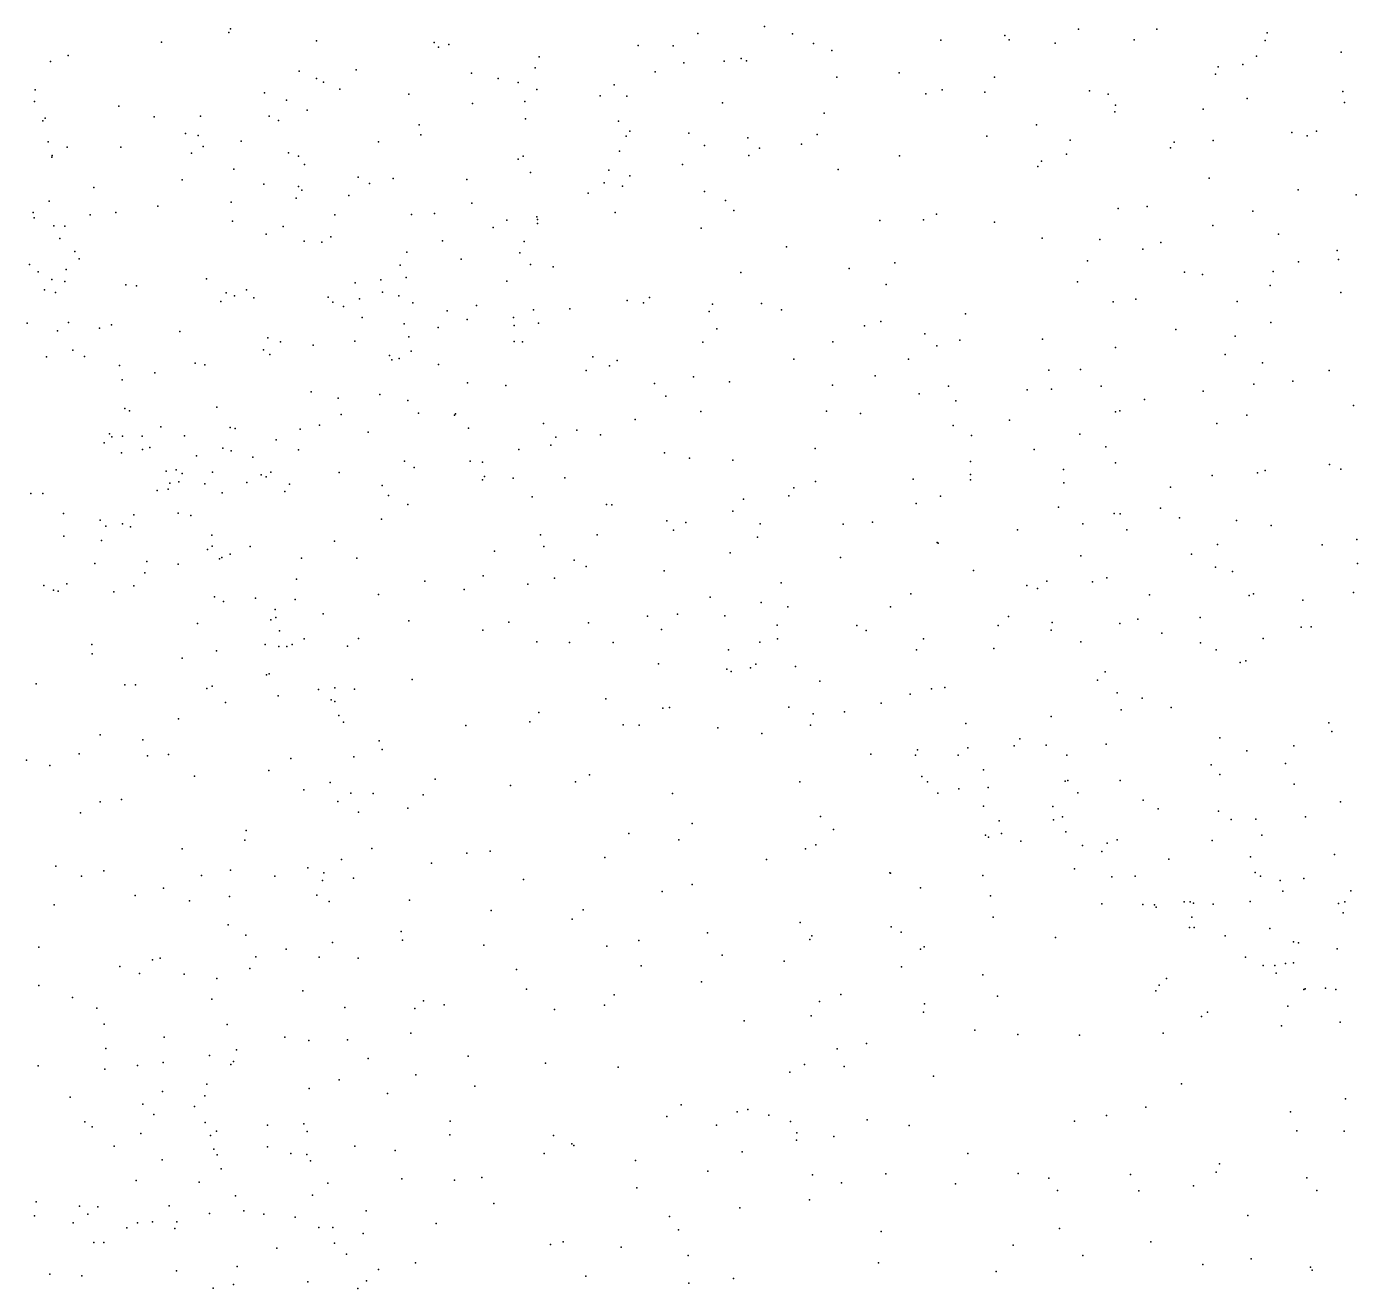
# Model space of a CAD drawing. Header units: metres. Extents: x -25 to 25, y -27.7 to 27.8.
# Drawn here: x -6.157 to -4.745, y -2.669 to -1.33 of the extents above; entities that cross this region are included whole.
import ezdxf

# ---------------------------------------------------------------- set-up
doc = ezdxf.new("R2010")
doc.units = ezdxf.units.M

msp = doc.modelspace()

# ---------------------------------------------------------------- linework, layer by layer
for p in [(-5.9424, -1.3368, 25.6163), (-5.9403, -1.3329, -12.1669), (-5.4447, -1.3377, -3.2577), (-5.3739, -1.3304, 24.95), (-5.3443, -1.3382, 26.4044), (-5.1187, -1.3398, -8.7994), (-5.0408, -1.333, -0.1994), (-4.9576, -1.3331, 24.4652), (-4.8404, -1.3371, -8.6576), (-6.0137, -1.3468, -3.4871), (-5.8492, -1.3454, 26.087), (-5.7242, -1.3472, -3.296), (-5.7199, -1.3523, 26.2338), (-5.7087, -1.3495, -8.5737), (-5.508, -1.3504, -8.7056), (-5.4707, -1.3507, -9.9849), (-5.3219, -1.3484, -8.788), (-5.1868, -1.3449, -0.7925), (-5.1144, -1.3445, -0.6029), (-5.0653, -1.3478, 24.6908), (-4.9816, -1.3445, -8.7607), (-4.8427, -1.3451, 26.9837), (-6.1315, -1.3673, -3.6378), (-6.1128, -1.3609, 25.3575), (-5.6128, -1.3626, 26.3074), (-5.4595, -1.3688, 26.3735), (-5.4167, -1.3671, -1.1097), (-5.3988, -1.3644, -8.7831), (-5.3928, -1.3667, -9.1793), (-5.3025, -1.3557, -25.9524), (-4.8517, -1.3616, 24.3152), (-4.7621, -1.3575, -3.4988), (-5.8676, -1.3777, 26.3242), (-5.8071, -1.3761, 25.3043), (-5.6848, -1.3797, 25.1781), (-5.6171, -1.3743, 25.109), (-5.4898, -1.3783, -9.6081), (-5.2311, -1.3793, 24.8694), (-4.8954, -1.3808, -3.4366), (-4.8925, -1.3731, 26.8111), (-4.8664, -1.3705, 26.9054), (-6.1476, -1.3975, -4.5377), (-5.8492, -1.3853, 25.3792), (-5.8417, -1.3892, -3.3476), (-5.8244, -1.3967, -12.0019), (-5.6565, -1.3855, -3.2798), (-5.6353, -1.3898, -11.4765), (-5.6155, -1.3971, -8.6878), (-5.5335, -1.3921, -1.2251), (-5.2972, -1.3842, -3.2769), (-5.1853, -1.3975, -3.2954), (-5.1297, -1.3839, 24.7829), (-6.1485, -1.41, -4.4339), (-5.9045, -1.4007, -3.3977), (-5.8811, -1.4085, -8.5398), (-5.7512, -1.4021, -8.598), (-5.6838, -1.4119, -11.6995), (-5.6281, -1.4097, -8.5882), (-5.5483, -1.404, -8.7296), (-5.5198, -1.4043, -9.8468), (-5.4185, -1.4114, -3.2633), (-5.2028, -1.4016, -15.8695), (-5.1401, -1.4, 26.4739), (-5.029, -1.3986, -8.8281), (-5.0091, -1.4022, -3.3762), (-4.8619, -1.4067, -8.7554), (-4.7604, -1.3994, 24.2139), (-4.7586, -1.4109, 27.141), (-6.0589, -1.415, -8.4928), (-6.0214, -1.426, -3.5105), (-5.9724, -1.4253, 26.0644), (-5.8994, -1.4255, 25.962), (-5.8591, -1.4189, 26.0366), (-5.3107, -1.4222, -8.8525), (-5.0021, -1.4208, 26.6168), (-5.0015, -1.4137, 24.6074), (-4.9085, -1.4181, 24.4426), (-6.1397, -1.4303, -1.5897), (-6.1372, -1.4277, -8.4715), (-5.8894, -1.43, 26.8271), (-5.7403, -1.4345, 25.1108), (-5.6276, -1.4281, -11.2493), (-5.5287, -1.4306, -3.2689), (-5.0852, -1.4346, -8.869), (-6.1338, -1.4528, -16.4696), (-5.9883, -1.4438, -8.5365), (-5.9747, -1.4458, 25.1516), (-5.929, -1.452, 25.7024), (-5.7833, -1.4526, -25.0424), (-5.7386, -1.4451, 26.182), (-5.5207, -1.4465, 26.3374), (-5.5166, -1.4415, -8.8443), (-5.4541, -1.4435, -10.179), (-5.3915, -1.4485, -8.8539), (-5.318, -1.445, 26.3945), (-5.1378, -1.4468, -3.3231), (-5.0496, -1.4508, -0.3), (-4.9392, -1.4529, -3.4239), (-4.8979, -1.4512, -8.8182), (-4.8145, -1.4428, 25.2831), (-4.7981, -1.4464, -3.494), (-4.7881, -1.4412, -8.741), (-6.1298, -1.467, -4.503), (-6.1136, -1.4584, 25.7375), (-6.0568, -1.4582, -3.5662), (-5.9819, -1.4648, 27.0654), (-5.9695, -1.4575, -18.0144), (-5.8789, -1.4642, -7.8502), (-5.8683, -1.4679, -24.7266), (-5.6299, -1.4679, 25.1391), (-5.5276, -1.4626, -8.7864), (-5.4377, -1.4566, 26.359), (-5.3906, -1.4671, -15.9813), (-5.3793, -1.4594, -10.4232), (-5.3345, -1.4551, 24.9377), (-5.2308, -1.4674, -3.3029), (-5.0533, -1.4656, 24.7128), (-4.9431, -1.4589, 24.5246), (-6.13, -1.4688, -3.6889), (-5.9369, -1.4818, -3.458), (-5.8619, -1.4769, -3.3913), (-5.6351, -1.4709, -3.2928), (-5.4609, -1.4767, -8.8314), (-5.2957, -1.482, -1.0905), (-5.0838, -1.4789, 26.5138), (-5.0799, -1.4731, -0.6894), (-5.9917, -1.4929, -7.6604), (-5.8051, -1.4902, 25.3546), (-5.768, -1.4917, -8.6487), (-5.6897, -1.4926, 25.216), (-5.622, -1.4851, -11.0733), (-5.5441, -1.4961, -3.2902), (-5.5392, -1.4828, -9.4698), (-5.5168, -1.4888, -9.1717), (-4.9019, -1.4911, 26.7774), (-6.0855, -1.5012, -8.5177), (-5.905, -1.4977, -17.7426), (-5.8682, -1.5001, -24.2103), (-5.8647, -1.504, 26.6103), (-5.815, -1.5098, -11.8198), (-5.7931, -1.4968, -3.36), (-5.561, -1.507, 26.2817), (-5.5247, -1.4997, 25.0628), (-5.4377, -1.5055, -10.6314), (-4.8076, -1.5036, 24.3085), (-4.7462, -1.5089, 27.1327), (-6.133, -1.5155, -4.3479), (-6.0177, -1.5208, -8.5469), (-5.9399, -1.5166, -11.98), (-5.8707, -1.5126, -8.5945), (-5.6844, -1.5179, -8.6953), (-5.4154, -1.5149, -25.8693), (-4.9987, -1.5235, 24.6487), (-4.9679, -1.5213, 26.6641), (-6.1499, -1.5275, -4.2), (-6.1489, -1.5334, -4.5892), (-6.0893, -1.53, -12.0902), (-6.0622, -1.5278, -3.6264), (-5.9382, -1.5368, -18.2116), (-5.8296, -1.5301, 25.4548), (-5.7485, -1.5297, -11.3974), (-5.7241, -1.5287, -8.697), (-5.6473, -1.5359, 25.1882), (-5.6155, -1.5321, -9.914), (-5.6146, -1.535, -9.7189), (-5.5324, -1.5277, -8.8169), (-5.4063, -1.5254, 24.9976), (-5.2514, -1.5363, -3.3277), (-5.2052, -1.5355, 24.8897), (-5.1915, -1.5295, -8.9293), (-5.13, -1.538, 24.8322), (-4.8557, -1.5261, 0.0177), (-6.1278, -1.5419, 25.4159), (-6.1161, -1.5421, -3.7456), (-5.9025, -1.5505, -23.5951), (-5.8847, -1.5426, 25.7675), (-5.6619, -1.5436, 26.1747), (-5.6149, -1.5393, -3.3158), (-5.4409, -1.5442, -3.3043), (-4.8981, -1.5415, 24.4843), (-4.8284, -1.5507, -3.5122), (-6.1217, -1.5551, -7.5135), (-5.8623, -1.558, 25.5954), (-5.8435, -1.5593, -3.4254), (-5.8339, -1.5534, -8.6399), (-5.7155, -1.5578, 26.1046), (-5.6288, -1.5585, -18.0976), (-5.3507, -1.564, -17.9397), (-5.0793, -1.5549, -3.3941), (-5.0182, -1.5563, 25.332), (-4.9724, -1.5667, -0.1376), (-4.9532, -1.5596, -8.9081), (-6.1055, -1.5692, -4.4181), (-6.101, -1.5767, -4.5257), (-5.7534, -1.5696, -8.5618), (-5.6959, -1.5772, 25.272), (-5.6333, -1.5706, 25.2007), (-5.2357, -1.581, 26.3875), (-5.0312, -1.5791, 24.7216), (-4.8074, -1.58, -8.8698), (-4.7663, -1.5681, -3.5567), (-4.7648, -1.5776, 27.0736), (-6.1538, -1.5827, 25.6112), (-6.1444, -1.5906, -3.9879), (-6.1147, -1.5881, -8.5279), (-5.7605, -1.5837, 26.0317), (-5.6223, -1.5828, -10.8017), (-5.5981, -1.5854, -17.7302), (-5.3989, -1.5913, 25.3034), (-5.2841, -1.5872, -26.0398), (-4.9283, -1.5909, 24.5568), (-4.909, -1.5934, -3.4806), (-4.8343, -1.5904, -26.2895), (-6.1377, -1.6096, -4.6185), (-6.13, -1.5986, -3.8664), (-6.1162, -1.6009, -4.2425), (-6.0517, -1.6044, -3.6857), (-6.0403, -1.6055, 25.2681), (-5.9658, -1.5979, -8.5835), (-5.8081, -1.6022, 25.4962), (-5.7809, -1.5991, -8.6977), (-5.7542, -1.5968, -11.1191), (-5.6474, -1.6005, -1.4139), (-5.2447, -1.6042, -8.9489), (-5.0417, -1.6011, 26.5474), (-4.8374, -1.6051, 24.3935), (-6.1262, -1.6125, -23.074), (-5.9506, -1.6221, -23.3718), (-5.9451, -1.613, 26.9474), (-5.9362, -1.6161, -3.5547), (-5.9234, -1.6097, -23.9116), (-5.9158, -1.6181, -24.4836), (-5.837, -1.6175, 25.7893), (-5.8319, -1.6229, -3.4531), (-5.8037, -1.6192, 25.8932), (-5.7791, -1.6123, -8.0095), (-5.7617, -1.6161, 25.4173), (-5.7469, -1.6237, -8.9126), (-5.5195, -1.6211, 25.1151), (-5.5024, -1.6235, -3.3403), (-5.496, -1.6179, -8.8825), (-5.0038, -1.6224, -3.4499), (-4.9798, -1.6198, -8.9466), (-4.8723, -1.6222, -8.9167), (-4.7624, -1.6124, 24.2885), (-5.8204, -1.6274, -16.3541), (-5.7106, -1.6319, -8.7591), (-5.6794, -1.6262, -10.1069), (-5.6188, -1.6309, -10.615), (-5.5806, -1.6298, -3.3511), (-5.4325, -1.6327, 26.269), (-5.4292, -1.6251, 25.0485), (-5.3772, -1.6243, -3.3364), (-5.3558, -1.6311, 24.9977), (-5.1606, -1.6352, 24.8941), (-6.1562, -1.645, -8.5305), (-6.1123, -1.6445, -4.1718), (-6.0796, -1.6505, -8.5586), (-6.0666, -1.6467, -3.7711), (-5.8008, -1.6392, -8.7409), (-5.7562, -1.6457, -8.3697), (-5.7203, -1.6496, -9.8015), (-5.6894, -1.6411, -3.3945), (-5.6401, -1.6391, -10.3407), (-5.6395, -1.6476, 25.2504), (-5.6136, -1.6452, 26.1265), (-5.4246, -1.6511, -8.9355), (-5.2679, -1.6479, 26.3427), (-5.2505, -1.6434, 24.9462), (-4.9374, -1.6517, 26.6876), (-4.8366, -1.6445, 26.8935), (-6.1242, -1.6534, -4.0816), (-5.9944, -1.654, -1.6339), (-5.901, -1.6608, -8.6551), (-5.8875, -1.6648, -17.5346), (-5.8086, -1.6643, 25.6799), (-5.7511, -1.6595, -10.9186), (-5.6394, -1.6644, -16.232), (-5.6307, -1.6648, -25.4752), (-5.4394, -1.6652, -18.1717), (-5.3015, -1.6649, -8.9675), (-5.2039, -1.6563, -3.3836), (-5.1666, -1.6631, -16.0032), (-5.0788, -1.6621, -8.9748), (-4.8744, -1.659, 24.4714), (-6.1078, -1.6738, -4.6142), (-5.9056, -1.6733, 26.5996), (-5.8988, -1.6782, -3.5596), (-5.8529, -1.6685, -11.2267), (-5.7718, -1.6794, 25.518), (-5.7487, -1.6748, -3.4453), (-5.191, -1.669, 26.374), (-5.0014, -1.6709, -0.404), (-4.8852, -1.6784, 0.0315), (-6.1356, -1.681, -4.6794), (-6.0955, -1.6805, -3.9702), (-6.0583, -1.6902, -4.3544), (-5.9778, -1.6875, 26.2171), (-5.9678, -1.6892, -3.64), (-5.7694, -1.6841, -25.0915), (-5.7615, -1.6827, -9.3646), (-5.7199, -1.6889, 25.9646), (-5.556, -1.681, -8.8744), (-5.5384, -1.6903, 25.1704), (-5.5302, -1.6846, -3.3777), (-5.3428, -1.6833, -3.373), (-5.2212, -1.6833, -8.9824), (-5.0386, -1.6943, -0.7372), (-4.8454, -1.6871, -8.9412), (-6.0553, -1.7054, 26.0741), (-6.0209, -1.6978, -11.6723), (-5.6891, -1.7084, 25.3814), (-5.563, -1.6952, 25.2727), (-5.4492, -1.702, -3.382), (-5.411, -1.7072, 25.0795), (-5.2563, -1.7009, -3.4015), (-5.0723, -1.695, 24.8255), (-4.8134, -1.7068, -3.5849), (-4.7746, -1.6952, -16.0609), (-5.8548, -1.7178, -9.1178), (-5.782, -1.7209, -10.748), (-5.6484, -1.7114, -3.4265), (-5.4906, -1.7091, -8.9139), (-5.3019, -1.711, 25.0064), (-5.2097, -1.7202, 24.9659), (-5.1787, -1.7118, -3.4258), (-5.0951, -1.7157, 26.4286), (-5.0694, -1.715, -3.4658), (-5.0167, -1.7119, -18.0613), (-4.9083, -1.7174, -8.9746), (-4.8546, -1.7098, 26.8068), (-6.0525, -1.7357, -4.164), (-5.9548, -1.7343, -3.704), (-5.8264, -1.7248, -8.7146), (-5.7522, -1.7271, 25.789), (-5.4786, -1.7227, -25.7932), (-5.1707, -1.7274, -1.0857), (-4.9707, -1.7261, 26.6125), (-4.7488, -1.7324, -3.6343), (-6.0476, -1.7381, -3.9253), (-5.8229, -1.742, -9.6067), (-5.741, -1.7406, 25.6487), (-5.7028, -1.7428, 25.4974), (-5.7019, -1.7413, -3.4816), (-5.511, -1.7474, 26.1155), (-5.4413, -1.7389, 26.18), (-5.3082, -1.7386, -8.9806), (-5.2719, -1.7409, 26.2758), (-5.114, -1.7481, 24.9159), (-5.0016, -1.7393, -0.5776), (-4.9967, -1.7383, 24.7437), (-4.8621, -1.7428, 24.4765), (-6.0689, -1.7624, -8.567), (-6.0549, -1.7649, -11.4741), (-6.0343, -1.765, -4.6018), (-6.0144, -1.7552, -4.5256), (-5.9893, -1.7647, -3.8159), (-5.9407, -1.7558, -8.9787), (-5.9355, -1.757, -11.082), (-5.8667, -1.7577, -7.7888), (-5.8459, -1.7534, -24.9022), (-5.7945, -1.7609, -3.5523), (-5.6879, -1.7565, 25.8618), (-5.6084, -1.7516, -8.8708), (-5.5729, -1.7586, 25.2762), (-5.5479, -1.7635, -3.4413), (-5.1738, -1.7538, 25.3371), (-5.1544, -1.7642, 26.3438), (-5.0394, -1.763, -0.1611), (-4.894, -1.7515, -3.5553), (-6.0744, -1.772, -16.8587), (-6.0663, -1.7657, -4.6656), (-6.026, -1.777, -11.2861), (-5.9486, -1.7777, 26.9204), (-5.8921, -1.7689, -10.9117), (-5.6005, -1.7747, -1.4416), (-5.5954, -1.7662, 26.0142), (-5.3201, -1.778, -3.4443), (-5.0879, -1.779, -3.4889), (-5.0118, -1.7764, -3.5088), (-6.056, -1.7828, -1.7196), (-6.0338, -1.7792, -4.057), (-5.9764, -1.786, -23.2049), (-5.9399, -1.7806, -8.6492), (-5.9168, -1.7874, 25.2425), (-5.8683, -1.7795, -9.8318), (-5.7557, -1.7917, -1.5347), (-5.686, -1.7916, 25.7757), (-5.6732, -1.7926, -8.8348), (-5.6347, -1.7793, 25.9256), (-5.4801, -1.7826, 25.2105), (-5.4536, -1.7882, -3.4478), (-5.4075, -1.7906, -8.9729), (-5.1553, -1.792, -3.4749), (-6.0088, -1.802, -4.2368), (-5.998, -1.8009, -9.2214), (-5.9919, -1.8048, -3.8841), (-5.9597, -1.8031, -24.2851), (-5.9078, -1.8059, -24.653), (-5.8978, -1.8031, -10.2936), (-5.8253, -1.8035, -8.731), (-5.7457, -1.7984, -8.2748), (-5.1552, -1.8057, 24.9761), (-5.0566, -1.8003, 26.4568), (-5.0016, -1.7934, 25.3224), (-4.8988, -1.8069, 24.6153), (-4.8507, -1.8041, -3.6029), (-4.8427, -1.8016, -8.9909), (-4.7744, -1.7951, 26.9041), (-4.7623, -1.8002, 25.239), (-6.0065, -1.8212, -4.1404), (-6.0047, -1.8148, -17.1746), (-5.9953, -1.8134, -4.3148), (-5.9678, -1.8155, -9.422), (-5.923, -1.8143, -3.7788), (-5.9026, -1.8083, -10.5417), (-5.8779, -1.8161, -3.701), (-5.7794, -1.8172, -3.6), (-5.673, -1.8115, 25.6852), (-5.6709, -1.8079, 25.5712), (-5.6404, -1.8097, -18.4227), (-5.5859, -1.8091, 25.3535), (-5.3427, -1.8199, -1.2823), (-5.3197, -1.8133, -16.1153), (-5.2162, -1.8108, 26.2766), (-5.1553, -1.8112, -9.0094), (-5.0562, -1.8144, 24.8783), (-4.943, -1.8192, 24.6975), (-6.1525, -1.826, 25.9641), (-6.1397, -1.8259, -22.9158), (-6.0182, -1.8226, -4.6474), (-5.9493, -1.825, -10.1145), (-5.8827, -1.8236, -8.6942), (-5.7728, -1.828, -7.9328), (-5.6203, -1.8294, 25.4856), (-5.3963, -1.832, -18.3825), (-5.348, -1.8284, -8.992), (-5.1871, -1.8287, -17.641), (-6.1175, -1.8472, -9.0269), (-6.043, -1.8486, -4.7326), (-5.996, -1.8466, -8.6105), (-5.9824, -1.8491, -4.0118), (-5.7522, -1.8377, -8.7878), (-5.5415, -1.8375, -8.9243), (-5.5359, -1.8379, -3.4995), (-5.4074, -1.8445, -3.4763), (-5.2131, -1.8366, -3.4843), (-5.0619, -1.8405, -18.3229), (-5.0029, -1.8471, 26.5171), (-4.9966, -1.8474, 24.8045), (-4.9536, -1.8415, 0.0477), (-6.0788, -1.8543, 26.1505), (-6.0727, -1.8605, -10.6591), (-6.0549, -1.8581, -10.4717), (-6.0466, -1.8614, -23.7221), (-5.7802, -1.853, 25.274), (-5.4775, -1.8547, 25.2802), (-5.4575, -1.8567, 26.0318), (-5.3784, -1.8579, 26.0933), (-5.2903, -1.8584, -26.0072), (-5.2594, -1.8564, 26.204), (-5.0362, -1.858, -9.0149), (-4.9334, -1.8517, -9.0088), (-4.8729, -1.8544, -18.219), (-4.8363, -1.8597, 24.4706), (-6.1172, -1.8711, -4.8347), (-6.0774, -1.8757, -10.2977), (-5.9603, -1.87, -4.3907), (-5.8301, -1.8764, -3.7162), (-5.6115, -1.8697, 25.5637), (-5.5515, -1.8698, 25.4173), (-5.4703, -1.8649, -3.5027), (-5.3812, -1.8722, 25.1983), (-5.1905, -1.8778, -9.0238), (-5.1055, -1.8645, 26.3479), (-4.9895, -1.8645, -3.5532), (-4.7453, -1.8748, -3.68), (-5.9647, -1.8852, -4.1041), (-5.9599, -1.8819, -4.5654), (-5.9408, -1.8903, 26.7403), (-5.9196, -1.882, -3.856), (-5.6605, -1.8871, -25.28), (-5.6081, -1.8821, -8.9086), (-5.4104, -1.889, -8.9897), (-5.1895, -1.8786, 25.0427), (-5.0382, -1.8919, 26.4476), (-4.9207, -1.8903, 26.6162), (-4.8934, -1.88, -3.6), (-4.7821, -1.8805, -16.1622), (-6.0843, -1.9002, -10.0611), (-6.0292, -1.8979, -8.8602), (-5.9959, -1.9007, -7.6428), (-5.952, -1.8953, -4.1895), (-5.9495, -1.8939, -4.313), (-5.8651, -1.8946, -3.7942), (-5.8063, -1.8945, -8.4976), (-5.5759, -1.8966, 25.742), (-5.5631, -1.9032, -16.3347), (-5.2931, -1.8938, -3.5071), (-4.8952, -1.904, 24.6622), (-4.7448, -1.9, -9.0118), (-6.0315, -1.91, 27.0844), (-5.8705, -1.9167, -8.7109), (-5.7342, -1.9188, -3.6778), (-5.6724, -1.9134, -3.6199), (-5.5968, -1.9156, -3.5745), (-5.4803, -1.908, -8.9628), (-5.1521, -1.9076, -3.5147), (-5.0742, -1.919, -9.0358), (-5.026, -1.9196, -0.6713), (-5.0106, -1.9153, -16.1272), (-4.8772, -1.9088, -26.2161), (-6.1387, -1.9235, -4.8923), (-6.1282, -1.9284, -8.5356), (-6.1233, -1.9296, -18.6672), (-6.1143, -1.9219, -9.7309), (-6.0642, -1.9302, -4.814), (-6.0429, -1.924, 26.3044), (-5.7834, -1.9331, -17.2561), (-5.6927, -1.9277, -8.8494), (-5.6249, -1.9222, 25.3041), (-5.3562, -1.9206, 26.0326), (-5.2186, -1.9322, 26.167), (-5.0955, -1.9235, 25.007), (-5.0843, -1.9267, -3.5323), (-4.9653, -1.9333, 24.8263), (-4.8598, -1.9342, 0.1324), (-4.8549, -1.9323, 24.5678), (-4.7488, -1.9309, 26.8199), (-5.9576, -1.9355, -8.6438), (-5.9478, -1.9404, -4.6745), (-5.914, -1.9368, -4.3577), (-5.8718, -1.9385, -3.882), (-5.4314, -1.936, -3.55), (-5.3774, -1.9414, 25.3278), (-5.3492, -1.946, -3.5375), (-5.2401, -1.9461, -3.5336), (-4.8028, -1.939, -3.6201), (-5.8975, -1.9599, -4.2055), (-5.8931, -1.9491, -1.6698), (-5.8925, -1.9574, -4.4734), (-5.8421, -1.9535, -16.8833), (-5.7512, -1.9609, -8.2577), (-5.6452, -1.9624, -8.8904), (-5.4979, -1.9562, 25.6595), (-5.4663, -1.9539, 25.8139), (-5.4161, -1.9557, -25.8259), (-5.115, -1.9565, 26.2512), (-4.9779, -1.9592, 26.4889), (-4.9117, -1.9575, 25.2621), (-5.9756, -1.9638, 26.8801), (-5.8886, -1.9716, -4.1276), (-5.6729, -1.9709, -3.6905), (-5.5606, -1.9632, -1.4344), (-5.483, -1.9701, 25.5657), (-5.3606, -1.9656, -17.5179), (-5.2758, -1.966, 25.2284), (-5.2661, -1.9712, -9.022), (-5.126, -1.9658, -9.0501), (-5.0698, -1.971, 0.0364), (-5.0685, -1.9629, -0.1442), (-4.997, -1.9637, 24.9177), (-4.9524, -1.9742, -9.0491), (-4.8045, -1.9678, 24.4756), (-4.7938, -1.9674, -9.039), (-6.0876, -1.9861, -8.5437), (-5.9037, -1.9862, 25.2906), (-5.8892, -1.9882, -4.5981), (-5.8808, -1.9881, -4.2798), (-5.8752, -1.986, -4.4005), (-5.8623, -1.98, -3.997), (-5.8162, -1.9877, -3.8637), (-5.8046, -1.9798, -8.7623), (-5.6153, -1.9834, -3.6492), (-5.5808, -1.9839, -8.9302), (-5.5346, -1.9841, -3.6179), (-5.3788, -1.9838, 25.3401), (-5.3601, -1.9802, 25.9268), (-5.2051, -1.9801, 25.1821), (-5.1304, -1.9903, -3.5492), (-5.0382, -1.9831, -0.4364), (-4.9114, -1.9842, 26.5648), (-4.8449, -1.9798, -3.5753), (-6.0872, -1.996, -4.8819), (-5.9918, -2.0005, 26.6), (-5.9553, -1.9928, -4.7566), (-5.4119, -1.9917, 25.4406), (-5.2127, -1.9918, 25.3251), (-4.8947, -1.9917, 24.7511), (-4.8633, -2.0034, -17.5464), (-5.9021, -2.0183, -8.6872), (-5.8993, -2.0172, -4.7128), (-5.4865, -2.0065, -8.9689), (-5.4138, -2.0122, 25.533), (-5.4094, -2.0149, -3.6082), (-5.3888, -2.0109, 25.7934), (-5.383, -2.0069, -9.0066), (-5.341, -2.0096, -3.5881), (-5.0124, -2.0151, 25.0118), (-4.8691, -2.0052, 24.6645), (-6.1465, -2.0278, -8.5069), (-6.0526, -2.0288, -23.8974), (-6.0412, -2.0288, -1.7804), (-5.9656, -2.0328, -8.6254), (-5.9599, -2.0304, -23.1078), (-5.8296, -2.0321, -4.0446), (-5.7478, -2.0232, -3.8415), (-5.3153, -2.0249, -9.0185), (-5.1824, -2.0319, -9.0622), (-5.0207, -2.0239, 26.3697), (-5.8898, -2.0405, -24.7341), (-5.847, -2.034, -4.5427), (-5.8335, -2.045, -4.4625), (-5.8299, -2.0466, -4.1469), (-5.8089, -2.0335, -3.9767), (-5.5421, -2.0438, -3.6922), (-5.2193, -2.0388, 26.0049), (-5.1966, -2.0333, -3.5755), (-4.9998, -2.0373, -9.073), (-4.9731, -2.043, 26.4401), (-5.9457, -2.0475, -7.7207), (-5.8255, -2.0614, -4.3735), (-5.6134, -2.0581, -3.7506), (-5.4816, -2.0536, -25.578), (-5.4745, -2.0531, -17.3603), (-5.3481, -2.0525, 25.6679), (-5.3221, -2.0597, 25.7727), (-5.2889, -2.0576, 25.4068), (-5.2502, -2.0484, 25.9174), (-4.9956, -2.0553, -3.5617), (-4.9425, -2.0528, 24.9305), (-5.9956, -2.065, -4.8466), (-5.8205, -2.0684, -7.9181), (-5.6907, -2.0722, -18.6926), (-5.6228, -2.068, -8.9195), (-5.5239, -2.0714, -8.9617), (-5.5067, -2.0718, 25.3329), (-5.4235, -2.0745, -3.6686), (-5.325, -2.0717, 25.5759), (-5.1604, -2.07, 25.2789), (-5.0697, -2.0624, 26.2181), (-4.7752, -2.0693, -9.0892), (-6.0786, -2.082, 27.0369), (-6.0335, -2.0873, -22.8491), (-5.7829, -2.0882, -8.7876), (-5.3766, -2.0805, -9.0142), (-5.1031, -2.0863, -3.589), (-4.8909, -2.0852, 26.5258), (-4.772, -2.0784, -3.5704), (-6.1011, -2.1023, -7.5967), (-6.0064, -2.1027, -8.5732), (-5.7794, -2.0977, -8.3238), (-5.261, -2.1025, -9.0514), (-5.2138, -2.1037, 25.808), (-5.2115, -2.0978, 25.4179), (-5.1684, -2.1037, -0.9821), (-5.1581, -2.0958, 25.9516), (-5.1091, -2.0935, 26.05), (-5.0749, -2.0928, -0.6928), (-5.053, -2.1034, -9.0856), (-5.0113, -2.092, 25.1081), (-4.8622, -2.0991, 25.21), (-4.8122, -2.0935, 24.595), (-6.1568, -2.1089, 25.3793), (-6.1322, -2.1146, -4.9504), (-6.0286, -2.1041, 26.7452), (-5.8763, -2.1072, -4.7417), (-5.8096, -2.1054, -4.2739), (-4.9, -2.1139, -3.5477), (-4.8211, -2.1125, 26.5959), (-5.9785, -2.1258, -24.3649), (-5.8999, -2.1197, -8.6748), (-5.7233, -2.1291, -3.9545), (-5.5744, -2.132, -3.7682), (-5.5595, -2.1245, -17.1578), (-5.3364, -2.132, -3.6471), (-5.2068, -2.1262, -3.5994), (-5.2009, -2.132, 25.6754), (-5.1414, -2.1192, -16.3311), (-5.0547, -2.1312, 26.1242), (-5.0521, -2.1305, 25.2321), (-4.9965, -2.1303, -3.549), (-4.8909, -2.1239, 24.9307), (-5.8626, -2.1402, -8.5023), (-5.8348, -2.1325, -4.6208), (-5.8127, -2.1439, -4.3623), (-5.7891, -2.1443, -8.1626), (-5.7361, -2.1455, -1.5253), (-5.6433, -2.1358, -3.8371), (-5.4716, -2.1441, -3.7055), (-5.1898, -2.1437, 25.5871), (-5.1677, -2.1394, -0.0463), (-5.1365, -2.1379, 25.4012), (-5.0414, -2.1436, -17.4438), (-4.8118, -2.1343, -3.5287), (-6.0786, -2.1529, -4.9069), (-6.0563, -2.1505, -8.512), (-5.8266, -2.1527, -4.5484), (-5.7524, -2.1599, -4.021), (-5.1414, -2.1578, 25.7898), (-5.068, -2.158, 25.9752), (-4.9721, -2.1514, -26.0549), (-4.7628, -2.153, -9.1108), (-6.0996, -2.1647, 26.5725), (-5.8046, -2.1642, -4.2053), (-5.3145, -2.1688, -9.0386), (-5.125, -2.1732, -0.3466), (-5.0671, -2.1721, -9.0946), (-5.0576, -2.1691, -3.545), (-4.9563, -2.1606, 26.3222), (-4.8922, -2.163, 25.0183), (-4.8786, -2.1717, -3.4995), (-4.8525, -2.1714, 26.4819), (-4.7999, -2.1689, 24.6509), (-5.9238, -2.1836, -8.641), (-5.5178, -2.1867, -8.9663), (-5.4507, -2.1759, -1.264), (-5.3005, -2.1825, 25.3126), (-5.1225, -2.1868, 25.5567), (-5.0542, -2.1848, 25.4235), (-4.8462, -2.1883, 24.8645), (-5.9251, -2.1937, -4.7577), (-5.7906, -2.2026, -4.1374), (-5.4646, -2.1935, -16.7172), (-5.3195, -2.1986, -17.2817), (-5.1395, -2.1886, -9.0889), (-5.1361, -2.1907, 0.1471), (-5.102, -2.1949, 25.6383), (-5.0365, -2.1993, 25.2571), (-5.0102, -2.1968, 26.0609), (-4.9997, -2.1934, -9.1019), (-4.8989, -2.194, 25.1032), (-5.9916, -2.2031, -7.7719), (-5.8226, -2.2143, 25.3224), (-5.6896, -2.2075, -8.8598), (-5.6648, -2.2053, 25.3304), (-5.5432, -2.2122, -3.7648), (-5.3717, -2.2141, -3.6507), (-5.3304, -2.2028, -1.1185), (-5.016, -2.2058, -3.4985), (-4.9449, -2.2138, -3.4642), (-4.8583, -2.2113, -3.4375), (-4.7691, -2.2089, 26.5406), (-6.1259, -2.2212, 26.8664), (-6.0749, -2.2263, -8.4689), (-5.9405, -2.2257, -8.6049), (-5.8584, -2.2232, -8.6964), (-5.8416, -2.2283, -4.5171), (-5.7271, -2.218, -3.9854), (-5.241, -2.2285, -3.5776), (-5.2403, -2.2289, -9.0685), (-5.0448, -2.224, 25.5784), (-4.8531, -2.2281, -9.1197), (-6.0984, -2.2319, -8.8041), (-6.0114, -2.2446, -8.5152), (-5.9714, -2.2314, -1.714), (-5.8935, -2.2319, -4.6967), (-5.843, -2.2365, -1.6036), (-5.81, -2.2339, -4.2313), (-5.6297, -2.2356, -8.9086), (-5.4507, -2.2408, -8.9928), (-5.2082, -2.2443, -0.2033), (-5.1421, -2.2313, -0.5713), (-5.0055, -2.2328, 25.8989), (-4.9805, -2.2319, 25.4769), (-4.8477, -2.232, 25.0453), (-4.8266, -2.2367, 26.4276), (-4.8015, -2.2345, 24.7739), (-6.0416, -2.2523, -4.8541), (-5.9838, -2.2583, -4.7931), (-5.9416, -2.2534, -8.6015), (-5.8487, -2.2522, -8.3653), (-5.8358, -2.2589, -4.4529), (-5.7506, -2.2575, -18.883), (-5.4824, -2.2481, -3.7195), (-5.1342, -2.2528, -3.5171), (-4.9221, -2.2592, 26.1717), (-4.8584, -2.2588, -3.3841), (-4.8239, -2.248, -17.2619), (-4.758, -2.2592, -19.3727), (-4.7519, -2.2474, 24.6358), (-6.1275, -2.2622, -8.4229), (-5.664, -2.2684, -3.9165), (-5.5664, -2.2675, -3.8042), (-5.0158, -2.2614, -9.1102), (-4.9723, -2.2619, -19.1056), (-4.9601, -2.2625, 25.6026), (-4.9584, -2.2649, 25.8156), (-4.9287, -2.2593, -3.4093), (-4.9187, -2.2605, 25.4242), (-4.8978, -2.2618, 25.335), (-4.7647, -2.2611, -3.3471), (-4.76, -2.2707, 0.285), (-5.9428, -2.2837, -7.903), (-5.5781, -2.2776, -1.3088), (-5.3362, -2.281, -17.0603), (-5.2395, -2.2856, -18.9523), (-5.1312, -2.2756, -9.0971), (-4.923, -2.2863, -16.5945), (-4.9204, -2.2753, 26.0163), (-4.9181, -2.2866, 25.7434), (-5.9243, -2.2945, -4.7214), (-5.7595, -2.2908, -8.7883), (-5.758, -2.2997, -4.0669), (-5.5072, -2.3003, -3.7595), (-5.4342, -2.292, 1.8016), (-5.3258, -2.2991, -3.6074), (-5.3236, -2.2952, -9.0389), (-5.2288, -2.2915, -0.8276), (-5.0651, -2.2969, -17.2381), (-4.8852, -2.2954, 25.5815), (-4.8377, -2.2875, 25.1483), (-4.8125, -2.3015, 26.3164), (-6.144, -2.3072, 25.3866), (-5.8814, -2.3095, -4.5549), (-5.8321, -2.3024, -8.7068), (-5.6716, -2.3052, -8.8665), (-5.541, -2.3062, -8.9505), (-5.2085, -2.3095, -3.5144), (-5.2044, -2.3069, 0.227), (-4.8074, -2.3026, 25.0113), (-4.7663, -2.3091, 26.4039), (-6.0579, -2.3278, -8.4252), (-6.0231, -2.3209, -23.9006), (-6.0152, -2.3191, -22.9292), (-5.9136, -2.3176, -8.6092), (-5.8463, -2.3179, -4.3943), (-5.8051, -2.3188, -4.2018), (-5.5047, -2.3271, -1.1721), (-5.4187, -2.3157, -3.6671), (-5.353, -2.3221, -1.0014), (-5.2286, -2.3281, 25.2862), (-4.8634, -2.318, 25.9582), (-4.8448, -2.3268, 25.8433), (-4.8324, -2.3269, 25.6717), (-4.8212, -2.3247, 25.4872), (-4.8127, -2.3239, 25.3694), (-6.0372, -2.3352, -4.8064), (-5.9895, -2.3359, -24.2482), (-5.955, -2.3407, -8.5411), (-5.92, -2.3298, -4.6348), (-5.6371, -2.331, -3.8652), (-5.1421, -2.3368, -3.4564), (-4.9472, -2.3405, -3.3483), (-4.831, -2.335, 26.1034), (-6.144, -2.348, -7.709), (-5.8636, -2.3536, -8.6435), (-5.6264, -2.352, -8.8931), (-5.5335, -2.3579, 1.9295), (-5.4406, -2.3441, -8.9906), (-5.2928, -2.3577, -3.5413), (-4.9586, -2.3536, -9.1182), (-4.9552, -2.3477, -16.8292), (-4.8016, -2.3521, 25.7506), (-4.8002, -2.3516, 26.1955), (-4.7786, -2.3508, 25.1438), (-4.7676, -2.3523, 24.9477), (-6.108, -2.3606, -1.8632), (-6.0824, -2.372, -2.5508), (-5.9603, -2.3625, -4.6839), (-5.8192, -2.3713, -24.8648), (-5.7357, -2.3641, -1.3904), (-5.7138, -2.3686, -8.8108), (-5.5436, -2.3688, -3.7467), (-5.3156, -2.3648, -9.0354), (-5.2042, -2.3675, -9.0778), (-5.1268, -2.3594, -9.0973), (-4.8186, -2.3699, -9.1312), (-5.745, -2.3725, -3.9836), (-5.5968, -2.3734, -3.7931), (-5.3954, -2.3856, 2.0364), (-5.3243, -2.3801, 0.0356), (-5.205, -2.3764, -3.463), (-4.9103, -2.3808, -25.8201), (-4.9037, -2.3762, 0.3221), (-6.0746, -2.389, -8.3695), (-5.9441, -2.3893, -4.5794), (-5.7491, -2.3984, -8.7529), (-5.1508, -2.3954, -25.5983), (-5.1051, -2.4, -3.3849), (-4.951, -2.3986, -3.3055), (-4.8253, -2.3908, -3.2594), (-4.7632, -2.3868, 25.941), (-6.011, -2.4027, -4.7241), (-5.8828, -2.4028, -22.0009), (-5.8572, -2.4062, -4.2144), (-5.8165, -2.4057, -4.0894), (-5.2658, -2.4097, -3.4837), (-5.0395, -2.4006, -3.3484), (-6.0729, -2.415, -4.7711), (-5.9626, -2.4221, 25.3324), (-5.9372, -2.4285, -22.2873), (-5.934, -2.4163, -4.4768), (-5.7945, -2.4255, -4.0238), (-5.6883, -2.423, -1.2463), (-5.2967, -2.4153, -0.4224), (-6.1445, -2.4334, -8.3194), (-6.0738, -2.4367, -19.1385), (-6.0392, -2.433, -22.7112), (-6.0118, -2.4296, -21.6769), (-5.9402, -2.4317, -1.5721), (-5.6064, -2.4303, -1.1125), (-5.529, -2.4345, -3.687), (-5.347, -2.44, 25.2927), (-5.3313, -2.4319, -9.0177), (-5.2893, -2.434, 0.2656), (-5.9657, -2.4527, -8.1401), (-5.8252, -2.448, -8.6324), (-5.744, -2.4428, -3.9179), (-5.6811, -2.4549, -8.814), (-5.1945, -2.4441, -3.4029), (-4.9313, -2.4522, -3.2563), (-6.1107, -2.4666, -8.6592), (-6.0127, -2.4605, -8.4964), (-5.9677, -2.4652, -23.4581), (-5.8569, -2.4572, -4.1252), (-5.774, -2.4626, -8.6894), (-4.7574, -2.4683, -9.1336), (-6.0335, -2.4738, -1.7318), (-6.0218, -2.4847, -4.5962), (-5.9786, -2.4764, -23.7291), (-5.4622, -2.4747, -8.9639), (-5.403, -2.4819, -3.5331), (-5.3914, -2.4794, -0.631), (-4.9692, -2.4772, -9.1121), (-4.8156, -2.4822, -3.1818), (-6.095, -2.4926, -4.73), (-6.0874, -2.498, -7.9366), (-5.9675, -2.4934, -4.384), (-5.9012, -2.4963, -4.171), (-5.8628, -2.4948, -19.1157), (-5.7074, -2.4921, -3.8299), (-5.4775, -2.4869, -0.8433), (-5.4249, -2.4961, 1.6722), (-5.3691, -2.4856, -0.2452), (-5.3464, -2.4922, -3.4832), (-5.2649, -2.4906, -3.424), (-5.2205, -2.4966, -9.0566), (-5.0449, -2.4918, 25.2275), (-5.011, -2.4859, -3.2681), (-6.0356, -2.5052, -8.3174), (-5.9616, -2.5071, -8.4119), (-5.9552, -2.5026, -4.2972), (-5.8592, -2.5028, -8.5577), (-5.7078, -2.5066, -8.7591), (-5.5976, -2.507, -0.955), (-5.3399, -2.5121, -19.2467), (-5.3396, -2.5042, -9.0082), (-5.3003, -2.5083, 1.8277), (-4.8089, -2.5022, 25.1353), (-4.7589, -2.5027, -3.1408), (-6.064, -2.5183, -4.6526), (-5.9581, -2.5215, -2.0116), (-5.9013, -2.5191, -8.4861), (-5.8765, -2.5264, -2.2979), (-5.8596, -2.5274, -4.0433), (-5.8086, -2.5185, -3.9667), (-5.7659, -2.5229, -3.8834), (-5.6075, -2.5263, -8.8577), (-5.5784, -2.5161, 25.3135), (-5.5762, -2.5178, -3.6707), (-5.3977, -2.5244, 0.0539), (-5.1581, -2.5264, -3.3168), (-6.0128, -2.5329, -4.4843), (-5.9546, -2.5276, -24.158), (-5.8557, -2.5341, -1.3322), (-5.5106, -2.5338, -8.9172), (-4.8911, -2.5371, -25.5161), (-6.0404, -2.555, -4.5483), (-5.9505, -2.5427, -4.2277), (-5.7586, -2.5531, -8.6646), (-5.7027, -2.5545, -24.9939), (-5.6737, -2.5517, -3.7604), (-5.434, -2.5451, -8.9616), (-5.3229, -2.5489, -25.2856), (-5.2452, -2.5478, -3.3671), (-5.1047, -2.5475, -9.0782), (-5.0721, -2.5524, -3.2578), (-4.9855, -2.5486, -3.2142), (-4.8947, -2.546, -9.1119), (-4.7984, -2.5521, -9.1204), (-5.9736, -2.5567, -23.2507), (-5.8373, -2.5577, 25.3263), (-5.5094, -2.5627, -3.5847), (-5.2923, -2.5574, -9.0118), (-5.1712, -2.5584, -19.5436), (-5.0629, -2.5654, 0.4799), (-4.9768, -2.5659, -9.0985), (-4.9188, -2.5605, -3.1746), (-4.7877, -2.5655, -3.1166), (-6.1465, -2.5777, -21.161), (-6.1007, -2.582, -4.6304), (-6.0814, -2.583, -8.1224), (-6.0057, -2.5819, -22.5036), (-5.935, -2.5712, -8.382), (-5.8534, -2.5703, -2.4663), (-5.6611, -2.5794, -8.7778), (-5.3999, -2.5839, -3.4683), (-5.3262, -2.5753, -3.4172), (-6.1483, -2.5923, -4.7094), (-6.0917, -2.5908, -8.4245), (-5.9626, -2.5901, -1.4879), (-5.9262, -2.5872, -24.3644), (-5.905, -2.5905, -4.0652), (-5.8717, -2.5938, -8.4455), (-5.7965, -2.5872, -8.5936), (-5.4745, -2.5931, -0.4114), (-4.861, -2.592, -3.1295), (-6.1073, -2.6, -8.2621), (-6.0506, -2.605, -4.4936), (-6.039, -2.5999, -22.9939), (-6.0234, -2.5989, -4.4082), (-5.9996, -2.6057, -4.3021), (-5.9974, -2.5987, -8.2706), (-5.8467, -2.6048, -3.9664), (-5.8318, -2.6048, -1.1121), (-5.7996, -2.6113, -22.0323), (-5.7221, -2.6006, -2.0906), (-5.4651, -2.6071, -0.2106), (-5.25, -2.6089, -3.3323), (-5.061, -2.606, -19.8452), (-6.0854, -2.6206, -19.414), (-6.0748, -2.6206, -20.8019), (-5.8301, -2.6213, -21.3108), (-5.6009, -2.6229, -3.6402), (-5.5874, -2.6201, -8.8232), (-5.5258, -2.6256, -8.876), (-5.1101, -2.6236, -9.0572), (-4.964, -2.6201, -3.1582), (-5.8912, -2.6267, -21.0647), (-5.8173, -2.633, -3.8989), (-5.455, -2.6344, -3.4903), (-5.036, -2.6344, -3.1921), (-4.8576, -2.6382, 25.1905), (-6.1321, -2.6542, -8.266), (-5.9979, -2.6506, -4.237), (-5.9335, -2.646, -2.7075), (-5.7834, -2.6495, -1.8161), (-5.7442, -2.6424, -8.6336), (-5.2528, -2.6424, 0.5453), (-5.1279, -2.6516, 25.2604), (-4.9089, -2.6441, -3.1189), (-4.7944, -2.6469, -3.0867), (-4.7927, -2.65, -9.1009), (-6.0982, -2.656, -4.5234), (-5.9373, -2.6654, -20.5909), (-5.8585, -2.6625, -8.3885), (-5.796, -2.6614, -20.8666), (-5.5634, -2.6564, -3.5793), (-5.454, -2.6639, 0.2303), (-5.4066, -2.6589, -3.431), (-5.9588, -2.6693, -4.0956), (-5.8053, -2.6694, -8.4842)]:
    msp.add_point(p)

doc.saveas('drawing.dxf')
